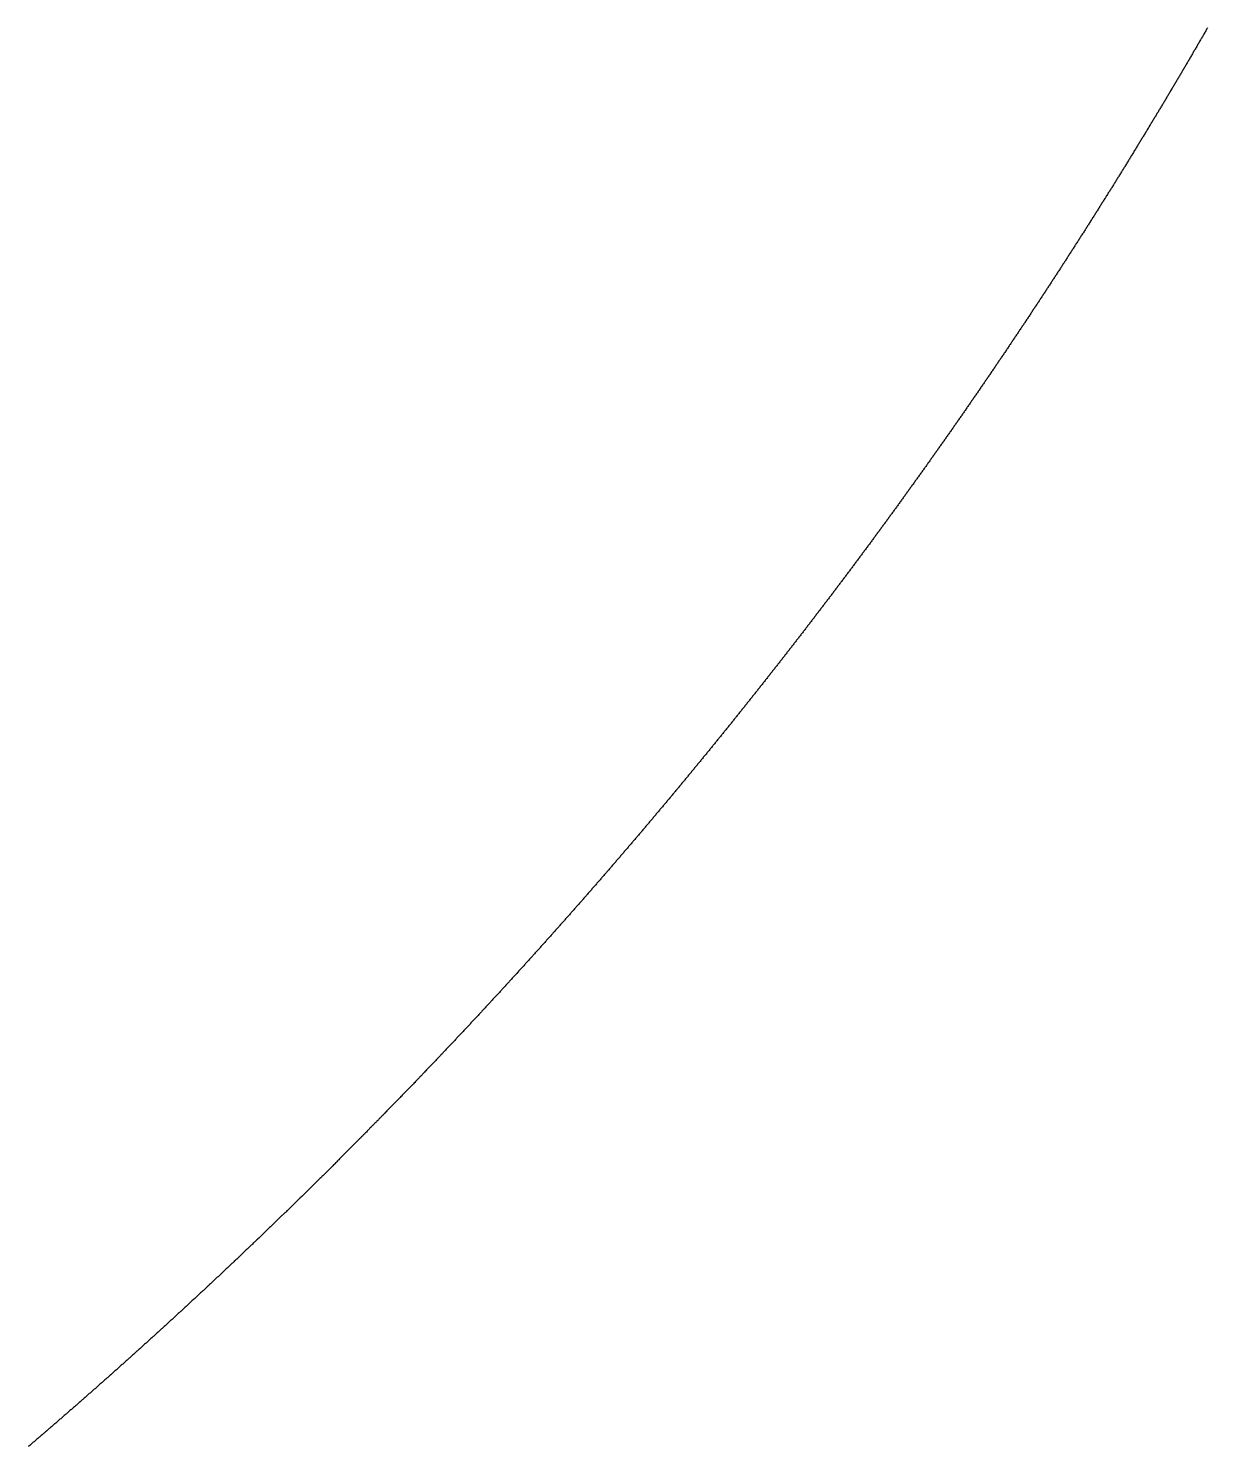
# Model space of a CAD drawing. Header units: metres. Extents: x -84 to 84, y -84 to 84.
# Drawn here: x 54.53 to 72.74, y -63.99 to -42.1 of the extents above; entities that cross this region are included whole.
import ezdxf

# ---------------------------------------------------------------- set-up
doc = ezdxf.new("R2010")
doc.units = ezdxf.units.M

msp = doc.modelspace()

# ---------------------------------------------------------------- linework, layer by layer
msp.add_lwpolyline([(72.737, -42.086), (72.73, -42.099), (72.722, -42.111), (72.715, -42.124), (72.708, -42.137), (72.7, -42.149), (72.693, -42.162), (72.686, -42.175), (72.678, -42.188), (72.671, -42.2), (72.664, -42.213), (72.656, -42.226), (72.649, -42.238), (72.642, -42.251), (72.634, -42.264), (72.627, -42.276), (72.619, -42.289), (72.612, -42.302), (72.605, -42.314), (72.597, -42.327), (72.59, -42.34), (72.583, -42.352), (72.575, -42.365), (72.568, -42.378), (72.561, -42.39), (72.553, -42.403), (72.546, -42.416), (72.538, -42.428), (72.531, -42.441), (72.524, -42.454), (72.516, -42.466), (72.509, -42.479), (72.501, -42.492), (72.494, -42.504), (72.487, -42.517), (72.479, -42.53), (72.472, -42.542), (72.464, -42.555), (72.457, -42.568), (72.45, -42.58), (72.442, -42.593), (72.435, -42.606), (72.427, -42.618), (72.42, -42.631), (72.412, -42.644), (72.405, -42.656), (72.398, -42.669), (72.39, -42.682), (72.383, -42.694), (72.375, -42.707), (72.368, -42.72), (72.36, -42.732), (72.353, -42.745), (72.346, -42.757), (72.338, -42.77), (72.331, -42.783), (72.323, -42.795), (72.316, -42.808), (72.308, -42.821), (72.301, -42.833), (72.293, -42.846), (72.286, -42.858), (72.278, -42.871), (72.271, -42.884), (72.264, -42.896), (72.256, -42.909), (72.249, -42.922), (72.241, -42.934), (72.234, -42.947), (72.226, -42.959), (72.219, -42.972), (72.211, -42.985), (72.204, -42.997), (72.196, -43.01), (72.189, -43.022), (72.181, -43.035), (72.174, -43.048), (72.166, -43.06), (72.159, -43.073), (72.151, -43.085), (72.144, -43.098), (72.136, -43.111), (72.129, -43.123), (72.121, -43.136), (72.114, -43.148), (72.106, -43.161), (72.099, -43.174), (72.091, -43.186), (72.084, -43.199), (72.076, -43.211), (72.069, -43.224), (72.061, -43.237), (72.054, -43.249), (72.046, -43.262), (72.039, -43.274), (72.031, -43.287), (72.023, -43.3), (72.016, -43.312), (72.008, -43.325), (72.001, -43.337), (71.993, -43.35), (71.986, -43.362), (71.978, -43.375), (71.971, -43.388), (71.963, -43.4), (71.955, -43.413), (71.948, -43.425), (71.94, -43.438), (71.933, -43.45), (71.925, -43.463), (71.918, -43.475), (71.91, -43.488), (71.903, -43.501), (71.895, -43.513), (71.887, -43.526), (71.88, -43.538), (71.872, -43.551), (71.865, -43.563), (71.857, -43.576), (71.849, -43.588), (71.842, -43.601), (71.834, -43.614), (71.827, -43.626), (71.819, -43.639), (71.811, -43.651), (71.804, -43.664), (71.796, -43.676), (71.789, -43.689), (71.781, -43.701), (71.773, -43.714), (71.766, -43.726), (71.758, -43.739), (71.751, -43.751), (71.743, -43.764), (71.735, -43.777), (71.728, -43.789), (71.72, -43.802), (71.712, -43.814), (71.705, -43.827), (71.697, -43.839), (71.69, -43.852), (71.682, -43.864), (71.674, -43.877), (71.667, -43.889), (71.659, -43.902), (71.651, -43.914), (71.644, -43.927), (71.636, -43.939), (71.628, -43.952), (71.621, -43.964), (71.613, -43.977), (71.605, -43.989), (71.598, -44.002), (71.59, -44.014), (71.582, -44.027), (71.575, -44.039), (71.567, -44.052), (71.559, -44.064), (71.552, -44.077), (71.544, -44.089), (71.536, -44.102), (71.529, -44.114), (71.521, -44.127), (71.513, -44.139), (71.506, -44.152), (71.498, -44.164), (71.49, -44.177), (71.483, -44.189), (71.475, -44.202), (71.467, -44.214), (71.46, -44.227), (71.452, -44.239), (71.444, -44.252), (71.436, -44.264), (71.429, -44.277), (71.421, -44.289), (71.413, -44.302), (71.406, -44.314), (71.398, -44.327), (71.39, -44.339), (71.382, -44.351), (71.375, -44.364), (71.367, -44.376), (71.359, -44.389), (71.352, -44.401), (71.344, -44.414), (71.336, -44.426), (71.328, -44.439), (71.321, -44.451), (71.313, -44.464), (71.305, -44.476), (71.297, -44.489), (71.29, -44.501), (71.282, -44.513), (71.274, -44.526), (71.266, -44.538), (71.259, -44.551), (71.251, -44.563), (71.243, -44.576), (71.235, -44.588), (71.228, -44.601), (71.22, -44.613), (71.212, -44.625), (71.204, -44.638), (71.196, -44.65), (71.189, -44.663), (71.181, -44.675), (71.173, -44.688), (71.165, -44.7), (71.158, -44.712), (71.15, -44.725), (71.142, -44.737), (71.134, -44.75), (71.126, -44.762), (71.119, -44.775), (71.111, -44.787), (71.103, -44.799), (71.095, -44.812), (71.087, -44.824), (71.08, -44.837), (71.072, -44.849), (71.064, -44.861), (71.056, -44.874), (71.048, -44.886), (71.041, -44.899), (71.033, -44.911), (71.025, -44.924), (71.017, -44.936), (71.009, -44.948), (71.001, -44.961), (70.994, -44.973), (70.986, -44.986), (70.978, -44.998), (70.97, -45.01), (70.962, -45.023), (70.954, -45.035), (70.947, -45.048), (70.939, -45.06), (70.931, -45.072), (70.923, -45.085), (70.915, -45.097), (70.907, -45.109), (70.899, -45.122), (70.892, -45.134), (70.884, -45.147), (70.876, -45.159), (70.868, -45.171), (70.86, -45.184), (70.852, -45.196), (70.844, -45.208), (70.837, -45.221), (70.829, -45.233), (70.821, -45.246), (70.813, -45.258), (70.805, -45.27), (70.797, -45.283), (70.789, -45.295), (70.781, -45.307), (70.773, -45.32), (70.766, -45.332), (70.758, -45.345), (70.75, -45.357), (70.742, -45.369), (70.734, -45.382), (70.726, -45.394), (70.718, -45.406), (70.71, -45.419), (70.702, -45.431), (70.694, -45.443), (70.687, -45.456), (70.679, -45.468), (70.671, -45.48), (70.663, -45.493), (70.655, -45.505), (70.647, -45.517), (70.639, -45.53), (70.631, -45.542), (70.623, -45.554), (70.615, -45.567), (70.607, -45.579), (70.599, -45.591), (70.591, -45.604), (70.583, -45.616), (70.575, -45.628), (70.568, -45.641), (70.56, -45.653), (70.552, -45.665), (70.544, -45.678), (70.536, -45.69), (70.528, -45.702), (70.52, -45.715), (70.512, -45.727), (70.504, -45.739), (70.496, -45.752), (70.488, -45.764), (70.48, -45.776), (70.472, -45.789), (70.464, -45.801), (70.456, -45.813), (70.448, -45.825), (70.44, -45.838), (70.432, -45.85), (70.424, -45.862), (70.416, -45.875), (70.408, -45.887), (70.4, -45.899), (70.392, -45.912), (70.384, -45.924), (70.376, -45.936), (70.368, -45.948), (70.36, -45.961), (70.352, -45.973), (70.344, -45.985), (70.336, -45.998), (70.328, -46.01), (70.32, -46.022), (70.312, -46.034), (70.304, -46.047), (70.296, -46.059), (70.288, -46.071), (70.28, -46.084), (70.272, -46.096), (70.264, -46.108), (70.256, -46.12), (70.248, -46.133), (70.24, -46.145), (70.232, -46.157), (70.224, -46.169), (70.216, -46.182), (70.208, -46.194), (70.2, -46.206), (70.192, -46.219), (70.184, -46.231), (70.175, -46.243), (70.167, -46.255), (70.159, -46.268), (70.151, -46.28), (70.143, -46.292), (70.135, -46.304), (70.127, -46.317), (70.119, -46.329), (70.111, -46.341), (70.103, -46.353), (70.095, -46.366), (70.087, -46.378), (70.079, -46.39), (70.071, -46.402), (70.063, -46.415), (70.054, -46.427), (70.046, -46.439), (70.038, -46.451), (70.03, -46.463), (70.022, -46.476), (70.014, -46.488), (70.006, -46.5), (69.998, -46.512), (69.99, -46.525), (69.982, -46.537), (69.973, -46.549), (69.965, -46.561), (69.957, -46.574), (69.949, -46.586), (69.941, -46.598), (69.933, -46.61), (69.925, -46.622), (69.917, -46.635), (69.909, -46.647), (69.9, -46.659), (69.892, -46.671), (69.884, -46.683), (69.876, -46.696), (69.868, -46.708), (69.86, -46.72), (69.852, -46.732), (69.843, -46.744), (69.835, -46.757), (69.827, -46.769), (69.819, -46.781), (69.811, -46.793), (69.803, -46.805), (69.795, -46.818), (69.786, -46.83), (69.778, -46.842), (69.77, -46.854), (69.762, -46.866), (69.754, -46.879), (69.746, -46.891), (69.737, -46.903), (69.729, -46.915), (69.721, -46.927), (69.713, -46.94), (69.705, -46.952), (69.697, -46.964), (69.688, -46.976), (69.68, -46.988), (69.672, -47), (69.664, -47.013), (69.656, -47.025), (69.647, -47.037), (69.639, -47.049), (69.631, -47.061), (69.623, -47.073), (69.615, -47.086), (69.606, -47.098), (69.598, -47.11), (69.59, -47.122), (69.582, -47.134), (69.574, -47.146), (69.565, -47.158), (69.557, -47.171), (69.549, -47.183), (69.541, -47.195), (69.533, -47.207), (69.524, -47.219), (69.516, -47.231), (69.508, -47.244), (69.5, -47.256), (69.491, -47.268), (69.483, -47.28), (69.475, -47.292), (69.467, -47.304), (69.458, -47.316), (69.45, -47.328), (69.442, -47.341), (69.434, -47.353), (69.425, -47.365), (69.417, -47.377), (69.409, -47.389), (69.401, -47.401), (69.392, -47.413), (69.384, -47.426), (69.376, -47.438), (69.368, -47.45), (69.359, -47.462), (69.351, -47.474), (69.343, -47.486), (69.335, -47.498), (69.326, -47.51), (69.318, -47.522), (69.31, -47.535), (69.301, -47.547), (69.293, -47.559), (69.285, -47.571), (69.277, -47.583), (69.268, -47.595), (69.26, -47.607), (69.252, -47.619), (69.243, -47.631), (69.235, -47.643), (69.227, -47.656), (69.219, -47.668), (69.21, -47.68), (69.202, -47.692), (69.194, -47.704), (69.185, -47.716), (69.177, -47.728), (69.169, -47.74), (69.16, -47.752), (69.152, -47.764), (69.144, -47.776), (69.135, -47.788), (69.127, -47.801), (69.119, -47.813), (69.11, -47.825), (69.102, -47.837), (69.094, -47.849), (69.085, -47.861), (69.077, -47.873), (69.069, -47.885), (69.06, -47.897), (69.052, -47.909), (69.044, -47.921), (69.035, -47.933), (69.027, -47.945), (69.019, -47.957), (69.01, -47.969), (69.002, -47.982), (68.994, -47.994), (68.985, -48.006), (68.977, -48.018), (68.969, -48.03), (68.96, -48.042), (68.952, -48.054), (68.943, -48.066), (68.935, -48.078), (68.927, -48.09), (68.918, -48.102), (68.91, -48.114), (68.902, -48.126), (68.893, -48.138), (68.885, -48.15), (68.876, -48.162), (68.868, -48.174), (68.86, -48.186), (68.851, -48.198), (68.843, -48.21), (68.834, -48.222), (68.826, -48.234), (68.818, -48.246), (68.809, -48.258), (68.801, -48.27), (68.792, -48.282), (68.784, -48.294), (68.776, -48.306), (68.767, -48.318), (68.759, -48.331), (68.75, -48.343), (68.742, -48.355), (68.733, -48.367), (68.725, -48.379), (68.717, -48.391), (68.708, -48.403), (68.7, -48.415), (68.691, -48.427), (68.683, -48.439), (68.674, -48.451), (68.666, -48.463), (68.658, -48.475), (68.649, -48.487), (68.641, -48.499), (68.632, -48.511), (68.624, -48.523), (68.615, -48.534), (68.607, -48.546), (68.598, -48.558), (68.59, -48.57), (68.581, -48.582), (68.573, -48.594), (68.565, -48.606), (68.556, -48.618), (68.548, -48.63), (68.539, -48.642), (68.531, -48.654), (68.522, -48.666), (68.514, -48.678), (68.505, -48.69), (68.497, -48.702), (68.488, -48.714), (68.48, -48.726), (68.471, -48.738), (68.463, -48.75), (68.454, -48.762), (68.446, -48.774), (68.437, -48.786), (68.429, -48.798), (68.42, -48.81), (68.412, -48.822), (68.403, -48.834), (68.395, -48.846), (68.386, -48.858), (68.378, -48.87), (68.369, -48.882), (68.361, -48.893), (68.352, -48.905), (68.344, -48.917), (68.335, -48.929), (68.327, -48.941), (68.318, -48.953), (68.31, -48.965), (68.301, -48.977), (68.292, -48.989), (68.284, -49.001), (68.275, -49.013), (68.267, -49.025), (68.258, -49.037), (68.25, -49.049), (68.241, -49.06), (68.233, -49.072), (68.224, -49.084), (68.216, -49.096), (68.207, -49.108), (68.199, -49.12), (68.19, -49.132), (68.181, -49.144), (68.173, -49.156), (68.164, -49.168), (68.156, -49.18), (68.147, -49.192), (68.139, -49.203), (68.13, -49.215), (68.121, -49.227), (68.113, -49.239), (68.104, -49.251), (68.096, -49.263), (68.087, -49.275), (68.079, -49.287), (68.07, -49.299), (68.061, -49.311), (68.053, -49.322), (68.044, -49.334), (68.036, -49.346), (68.027, -49.358), (68.018, -49.37), (68.01, -49.382), (68.001, -49.394), (67.993, -49.406), (67.984, -49.417), (67.975, -49.429), (67.967, -49.441), (67.958, -49.453), (67.949, -49.465), (67.941, -49.477), (67.932, -49.489), (67.924, -49.501), (67.915, -49.512), (67.906, -49.524), (67.898, -49.536), (67.889, -49.548), (67.88, -49.56), (67.872, -49.572), (67.863, -49.584), (67.855, -49.595), (67.846, -49.607), (67.837, -49.619), (67.829, -49.631), (67.82, -49.643), (67.811, -49.655), (67.803, -49.667), (67.794, -49.678), (67.785, -49.69), (67.777, -49.702), (67.768, -49.714), (67.759, -49.726), (67.751, -49.738), (67.742, -49.749), (67.733, -49.761), (67.725, -49.773), (67.716, -49.785), (67.707, -49.797), (67.699, -49.809), (67.69, -49.82), (67.681, -49.832), (67.673, -49.844), (67.664, -49.856), (67.655, -49.868), (67.647, -49.88), (67.638, -49.891), (67.629, -49.903), (67.621, -49.915), (67.612, -49.927), (67.603, -49.939), (67.594, -49.95), (67.586, -49.962), (67.577, -49.974), (67.568, -49.986), (67.56, -49.998), (67.551, -50.009), (67.542, -50.021), (67.533, -50.033), (67.525, -50.045), (67.516, -50.057), (67.507, -50.068), (67.499, -50.08), (67.49, -50.092), (67.481, -50.104), (67.472, -50.116), (67.464, -50.127), (67.455, -50.139), (67.446, -50.151), (67.437, -50.163), (67.429, -50.175), (67.42, -50.186), (67.411, -50.198), (67.403, -50.21), (67.394, -50.222), (67.385, -50.233), (67.376, -50.245), (67.368, -50.257), (67.359, -50.269), (67.35, -50.28), (67.341, -50.292), (67.332, -50.304), (67.324, -50.316), (67.315, -50.328), (67.306, -50.339), (67.297, -50.351), (67.289, -50.363), (67.28, -50.375), (67.271, -50.386), (67.262, -50.398), (67.254, -50.41), (67.245, -50.422), (67.236, -50.433), (67.227, -50.445), (67.218, -50.457), (67.21, -50.469), (67.201, -50.48), (67.192, -50.492), (67.183, -50.504), (67.174, -50.516), (67.166, -50.527), (67.157, -50.539), (67.148, -50.551), (67.139, -50.562), (67.13, -50.574), (67.122, -50.586), (67.113, -50.598), (67.104, -50.609), (67.095, -50.621), (67.086, -50.633), (67.077, -50.645), (67.069, -50.656), (67.06, -50.668), (67.051, -50.68), (67.042, -50.691), (67.033, -50.703), (67.024, -50.715), (67.016, -50.727), (67.007, -50.738), (66.998, -50.75), (66.989, -50.762), (66.98, -50.773), (66.971, -50.785), (66.963, -50.797), (66.954, -50.808), (66.945, -50.82), (66.936, -50.832), (66.927, -50.844), (66.918, -50.855), (66.909, -50.867), (66.901, -50.879), (66.892, -50.89), (66.883, -50.902), (66.874, -50.914), (66.865, -50.925), (66.856, -50.937), (66.847, -50.949), (66.838, -50.96), (66.83, -50.972), (66.821, -50.984), (66.812, -50.995), (66.803, -51.007), (66.794, -51.019), (66.785, -51.03), (66.776, -51.042), (66.767, -51.054), (66.759, -51.065), (66.75, -51.077), (66.741, -51.089), (66.732, -51.1), (66.723, -51.112), (66.714, -51.124), (66.705, -51.135), (66.696, -51.147), (66.687, -51.159), (66.678, -51.17), (66.669, -51.182), (66.661, -51.194), (66.652, -51.205), (66.643, -51.217), (66.634, -51.229), (66.625, -51.24), (66.616, -51.252), (66.607, -51.263), (66.598, -51.275), (66.589, -51.287), (66.58, -51.298), (66.571, -51.31), (66.562, -51.322), (66.553, -51.333), (66.544, -51.345), (66.535, -51.357), (66.527, -51.368), (66.518, -51.38), (66.509, -51.391), (66.5, -51.403), (66.491, -51.415), (66.482, -51.426), (66.473, -51.438), (66.464, -51.449), (66.455, -51.461), (66.446, -51.473), (66.437, -51.484), (66.428, -51.496), (66.419, -51.508), (66.41, -51.519), (66.401, -51.531), (66.392, -51.542), (66.383, -51.554), (66.374, -51.566), (66.365, -51.577), (66.356, -51.589), (66.347, -51.6), (66.338, -51.612), (66.329, -51.623), (66.32, -51.635), (66.311, -51.647), (66.302, -51.658), (66.293, -51.67), (66.284, -51.681), (66.275, -51.693), (66.266, -51.705), (66.257, -51.716), (66.248, -51.728), (66.239, -51.739), (66.23, -51.751), (66.221, -51.762), (66.212, -51.774), (66.203, -51.786), (66.194, -51.797), (66.185, -51.809), (66.176, -51.82), (66.167, -51.832), (66.158, -51.843), (66.149, -51.855), (66.14, -51.866), (66.131, -51.878), (66.122, -51.89), (66.113, -51.901), (66.104, -51.913), (66.095, -51.924), (66.086, -51.936), (66.076, -51.947), (66.067, -51.959), (66.058, -51.97), (66.049, -51.982), (66.04, -51.994), (66.031, -52.005), (66.022, -52.017), (66.013, -52.028), (66.004, -52.04), (65.995, -52.051), (65.986, -52.063), (65.977, -52.074), (65.968, -52.086), (65.959, -52.097), (65.95, -52.109), (65.941, -52.12), (65.931, -52.132), (65.922, -52.143), (65.913, -52.155), (65.904, -52.166), (65.895, -52.178), (65.886, -52.189), (65.877, -52.201), (65.868, -52.212), (65.859, -52.224), (65.85, -52.235), (65.841, -52.247), (65.831, -52.258), (65.822, -52.27), (65.813, -52.281), (65.804, -52.293), (65.795, -52.304), (65.786, -52.316), (65.777, -52.327), (65.768, -52.339), (65.758, -52.35), (65.749, -52.362), (65.74, -52.373), (65.731, -52.385), (65.722, -52.396), (65.713, -52.408), (65.704, -52.419), (65.695, -52.431), (65.685, -52.442), (65.676, -52.454), (65.667, -52.465), (65.658, -52.477), (65.649, -52.488), (65.64, -52.5), (65.631, -52.511), (65.621, -52.523), (65.612, -52.534), (65.603, -52.546), (65.594, -52.557), (65.585, -52.568), (65.576, -52.58), (65.567, -52.591), (65.557, -52.603), (65.548, -52.614), (65.539, -52.626), (65.53, -52.637), (65.521, -52.649), (65.511, -52.66), (65.502, -52.672), (65.493, -52.683), (65.484, -52.694), (65.475, -52.706), (65.466, -52.717), (65.456, -52.729), (65.447, -52.74), (65.438, -52.752), (65.429, -52.763), (65.42, -52.774), (65.41, -52.786), (65.401, -52.797), (65.392, -52.809), (65.383, -52.82), (65.374, -52.832), (65.364, -52.843), (65.355, -52.854), (65.346, -52.866), (65.337, -52.877), (65.328, -52.889), (65.318, -52.9), (65.309, -52.911), (65.3, -52.923), (65.291, -52.934), (65.281, -52.946), (65.272, -52.957), (65.263, -52.969), (65.254, -52.98), (65.245, -52.991), (65.235, -53.003), (65.226, -53.014), (65.217, -53.026), (65.208, -53.037), (65.198, -53.048), (65.189, -53.06), (65.18, -53.071), (65.171, -53.082), (65.161, -53.094), (65.152, -53.105), (65.143, -53.117), (65.134, -53.128), (65.124, -53.139), (65.115, -53.151), (65.106, -53.162), (65.097, -53.174), (65.087, -53.185), (65.078, -53.196), (65.069, -53.208), (65.06, -53.219), (65.05, -53.23), (65.041, -53.242), (65.032, -53.253), (65.022, -53.264), (65.013, -53.276), (65.004, -53.287), (64.995, -53.299), (64.985, -53.31), (64.976, -53.321), (64.967, -53.333), (64.957, -53.344), (64.948, -53.355), (64.939, -53.367), (64.929, -53.378), (64.92, -53.389), (64.911, -53.401), (64.902, -53.412), (64.892, -53.423), (64.883, -53.435), (64.874, -53.446), (64.864, -53.457), (64.855, -53.469), (64.846, -53.48), (64.836, -53.491), (64.827, -53.503), (64.818, -53.514), (64.808, -53.525), (64.799, -53.537), (64.79, -53.548), (64.78, -53.559), (64.771, -53.571), (64.762, -53.582), (64.752, -53.593), (64.743, -53.605), (64.734, -53.616), (64.724, -53.627), (64.715, -53.639), (64.706, -53.65), (64.696, -53.661), (64.687, -53.672), (64.678, -53.684), (64.668, -53.695), (64.659, -53.706), (64.65, -53.718), (64.64, -53.729), (64.631, -53.74), (64.621, -53.751), (64.612, -53.763), (64.603, -53.774), (64.593, -53.785), (64.584, -53.797), (64.575, -53.808), (64.565, -53.819), (64.556, -53.83), (64.547, -53.842), (64.537, -53.853), (64.528, -53.864), (64.518, -53.876), (64.509, -53.887), (64.5, -53.898), (64.49, -53.909), (64.481, -53.921), (64.471, -53.932), (64.462, -53.943), (64.453, -53.954), (64.443, -53.966), (64.434, -53.977), (64.424, -53.988), (64.415, -54), (64.406, -54.011), (64.396, -54.022), (64.387, -54.033), (64.377, -54.045), (64.368, -54.056), (64.358, -54.067), (64.349, -54.078), (64.34, -54.089), (64.33, -54.101), (64.321, -54.112), (64.311, -54.123), (64.302, -54.134), (64.292, -54.146), (64.283, -54.157), (64.274, -54.168), (64.264, -54.179), (64.255, -54.191), (64.245, -54.202), (64.236, -54.213), (64.226, -54.224), (64.217, -54.236), (64.207, -54.247), (64.198, -54.258), (64.189, -54.269), (64.179, -54.28), (64.17, -54.292), (64.16, -54.303), (64.151, -54.314), (64.141, -54.325), (64.132, -54.336), (64.122, -54.348), (64.113, -54.359), (64.103, -54.37), (64.094, -54.381), (64.084, -54.392), (64.075, -54.404), (64.065, -54.415), (64.056, -54.426), (64.047, -54.437), (64.037, -54.448), (64.028, -54.46), (64.018, -54.471), (64.009, -54.482), (63.999, -54.493), (63.99, -54.504), (63.98, -54.516), (63.971, -54.527), (63.961, -54.538), (63.952, -54.549), (63.942, -54.56), (63.933, -54.571), (63.923, -54.583), (63.914, -54.594), (63.904, -54.605), (63.894, -54.616), (63.885, -54.627), (63.875, -54.638), (63.866, -54.65), (63.856, -54.661), (63.847, -54.672), (63.837, -54.683), (63.828, -54.694), (63.818, -54.705), (63.809, -54.716), (63.799, -54.728), (63.79, -54.739), (63.78, -54.75), (63.771, -54.761), (63.761, -54.772), (63.752, -54.783), (63.742, -54.794), (63.732, -54.806), (63.723, -54.817), (63.713, -54.828), (63.704, -54.839), (63.694, -54.85), (63.685, -54.861), (63.675, -54.872), (63.666, -54.884), (63.656, -54.895), (63.646, -54.906), (63.637, -54.917), (63.627, -54.928), (63.618, -54.939), (63.608, -54.95), (63.599, -54.961), (63.589, -54.972), (63.579, -54.984), (63.57, -54.995), (63.56, -55.006), (63.551, -55.017), (63.541, -55.028), (63.531, -55.039), (63.522, -55.05), (63.512, -55.061), (63.503, -55.072), (63.493, -55.084), (63.483, -55.095), (63.474, -55.106), (63.464, -55.117), (63.455, -55.128), (63.445, -55.139), (63.435, -55.15), (63.426, -55.161), (63.416, -55.172), (63.407, -55.183), (63.397, -55.194), (63.387, -55.205), (63.378, -55.217), (63.368, -55.228), (63.358, -55.239), (63.349, -55.25), (63.339, -55.261), (63.33, -55.272), (63.32, -55.283), (63.31, -55.294), (63.301, -55.305), (63.291, -55.316), (63.281, -55.327), (63.272, -55.338), (63.262, -55.349), (63.252, -55.36), (63.243, -55.371), (63.233, -55.382), (63.224, -55.393), (63.214, -55.405), (63.204, -55.416), (63.195, -55.427), (63.185, -55.438), (63.175, -55.449), (63.166, -55.46), (63.156, -55.471), (63.146, -55.482), (63.137, -55.493), (63.127, -55.504), (63.117, -55.515), (63.108, -55.526), (63.098, -55.537), (63.088, -55.548), (63.079, -55.559), (63.069, -55.57), (63.059, -55.581), (63.049, -55.592), (63.04, -55.603), (63.03, -55.614), (63.02, -55.625), (63.011, -55.636), (63.001, -55.647), (62.991, -55.658), (62.982, -55.669), (62.972, -55.68), (62.962, -55.691), (62.953, -55.702), (62.943, -55.713), (62.933, -55.724), (62.923, -55.735), (62.914, -55.746), (62.904, -55.757), (62.894, -55.768), (62.885, -55.779), (62.875, -55.79), (62.865, -55.801), (62.855, -55.812), (62.846, -55.823), (62.836, -55.834), (62.826, -55.845), (62.816, -55.856), (62.807, -55.867), (62.797, -55.878), (62.787, -55.889), (62.777, -55.9), (62.768, -55.911), (62.758, -55.922), (62.748, -55.933), (62.738, -55.944), (62.729, -55.955), (62.719, -55.966), (62.709, -55.977), (62.699, -55.988), (62.69, -55.999), (62.68, -56.01), (62.67, -56.02), (62.66, -56.031), (62.651, -56.042), (62.641, -56.053), (62.631, -56.064), (62.621, -56.075), (62.612, -56.086), (62.602, -56.097), (62.592, -56.108), (62.582, -56.119), (62.572, -56.13), (62.563, -56.141), (62.553, -56.152), (62.543, -56.163), (62.533, -56.174), (62.524, -56.185), (62.514, -56.195), (62.504, -56.206), (62.494, -56.217), (62.484, -56.228), (62.475, -56.239), (62.465, -56.25), (62.455, -56.261), (62.445, -56.272), (62.435, -56.283), (62.426, -56.294), (62.416, -56.305), (62.406, -56.316), (62.396, -56.326), (62.386, -56.337), (62.376, -56.348), (62.367, -56.359), (62.357, -56.37), (62.347, -56.381), (62.337, -56.392), (62.327, -56.403), (62.318, -56.414), (62.308, -56.424), (62.298, -56.435), (62.288, -56.446), (62.278, -56.457), (62.268, -56.468), (62.259, -56.479), (62.249, -56.49), (62.239, -56.501), (62.229, -56.512), (62.219, -56.522), (62.209, -56.533), (62.199, -56.544), (62.19, -56.555), (62.18, -56.566), (62.17, -56.577), (62.16, -56.588), (62.15, -56.598), (62.14, -56.609), (62.13, -56.62), (62.121, -56.631), (62.111, -56.642), (62.101, -56.653), (62.091, -56.664), (62.081, -56.674), (62.071, -56.685), (62.061, -56.696), (62.051, -56.707), (62.042, -56.718), (62.032, -56.729), (62.022, -56.74), (62.012, -56.75), (62.002, -56.761), (61.992, -56.772), (61.982, -56.783), (61.972, -56.794), (61.962, -56.805), (61.952, -56.815), (61.943, -56.826), (61.933, -56.837), (61.923, -56.848), (61.913, -56.859), (61.903, -56.869), (61.893, -56.88), (61.883, -56.891), (61.873, -56.902), (61.863, -56.913), (61.853, -56.924), (61.843, -56.934), (61.834, -56.945), (61.824, -56.956), (61.814, -56.967), (61.804, -56.978), (61.794, -56.988), (61.784, -56.999), (61.774, -57.01), (61.764, -57.021), (61.754, -57.032), (61.744, -57.042), (61.734, -57.053), (61.724, -57.064), (61.714, -57.075), (61.704, -57.085), (61.694, -57.096), (61.684, -57.107), (61.674, -57.118), (61.665, -57.129), (61.655, -57.139), (61.645, -57.15), (61.635, -57.161), (61.625, -57.172), (61.615, -57.182), (61.605, -57.193), (61.595, -57.204), (61.585, -57.215), (61.575, -57.225), (61.565, -57.236), (61.555, -57.247), (61.545, -57.258), (61.535, -57.269), (61.525, -57.279), (61.515, -57.29), (61.505, -57.301), (61.495, -57.312), (61.485, -57.322), (61.475, -57.333), (61.465, -57.344), (61.455, -57.354), (61.445, -57.365), (61.435, -57.376), (61.425, -57.387), (61.415, -57.397), (61.405, -57.408), (61.395, -57.419), (61.385, -57.43), (61.375, -57.44), (61.365, -57.451), (61.355, -57.462), (61.345, -57.473), (61.335, -57.483), (61.325, -57.494), (61.315, -57.505), (61.305, -57.515), (61.295, -57.526), (61.285, -57.537), (61.275, -57.548), (61.265, -57.558), (61.255, -57.569), (61.245, -57.58), (61.235, -57.59), (61.225, -57.601), (61.215, -57.612), (61.205, -57.622), (61.195, -57.633), (61.184, -57.644), (61.174, -57.655), (61.164, -57.665), (61.154, -57.676), (61.144, -57.687), (61.134, -57.697), (61.124, -57.708), (61.114, -57.719), (61.104, -57.729), (61.094, -57.74), (61.084, -57.751), (61.074, -57.761), (61.064, -57.772), (61.054, -57.783), (61.044, -57.793), (61.034, -57.804), (61.024, -57.815), (61.013, -57.825), (61.003, -57.836), (60.993, -57.847), (60.983, -57.857), (60.973, -57.868), (60.963, -57.879), (60.953, -57.889), (60.943, -57.9), (60.933, -57.911), (60.923, -57.921), (60.913, -57.932), (60.902, -57.943), (60.892, -57.953), (60.882, -57.964), (60.872, -57.974), (60.862, -57.985), (60.852, -57.996), (60.842, -58.006), (60.832, -58.017), (60.822, -58.028), (60.812, -58.038), (60.801, -58.049), (60.791, -58.059), (60.781, -58.07), (60.771, -58.081), (60.761, -58.091), (60.751, -58.102), (60.741, -58.113), (60.731, -58.123), (60.72, -58.134), (60.71, -58.144), (60.7, -58.155), (60.69, -58.166), (60.68, -58.176), (60.67, -58.187), (60.66, -58.197), (60.649, -58.208), (60.639, -58.219), (60.629, -58.229), (60.619, -58.24), (60.609, -58.25), (60.599, -58.261), (60.589, -58.272), (60.578, -58.282), (60.568, -58.293), (60.558, -58.303), (60.548, -58.314), (60.538, -58.325), (60.528, -58.335), (60.517, -58.346), (60.507, -58.356), (60.497, -58.367), (60.487, -58.377), (60.477, -58.388), (60.467, -58.399), (60.456, -58.409), (60.446, -58.42), (60.436, -58.43), (60.426, -58.441), (60.416, -58.451), (60.405, -58.462), (60.395, -58.472), (60.385, -58.483), (60.375, -58.494), (60.365, -58.504), (60.354, -58.515), (60.344, -58.525), (60.334, -58.536), (60.324, -58.546), (60.314, -58.557), (60.303, -58.567), (60.293, -58.578), (60.283, -58.588), (60.273, -58.599), (60.263, -58.61), (60.252, -58.62), (60.242, -58.631), (60.232, -58.641), (60.222, -58.652), (60.212, -58.662), (60.201, -58.673), (60.191, -58.683), (60.181, -58.694), (60.171, -58.704), (60.16, -58.715), (60.15, -58.725), (60.14, -58.736), (60.13, -58.746), (60.119, -58.757), (60.109, -58.767), (60.099, -58.778), (60.089, -58.788), (60.078, -58.799), (60.068, -58.809), (60.058, -58.82), (60.048, -58.83), (60.037, -58.841), (60.027, -58.851), (60.017, -58.862), (60.007, -58.872), (59.996, -58.883), (59.986, -58.893), (59.976, -58.904), (59.966, -58.914), (59.955, -58.925), (59.945, -58.935), (59.935, -58.946), (59.925, -58.956), (59.914, -58.967), (59.904, -58.977), (59.894, -58.988), (59.883, -58.998), (59.873, -59.008), (59.863, -59.019), (59.853, -59.029), (59.842, -59.04), (59.832, -59.05), (59.822, -59.061), (59.811, -59.071), (59.801, -59.082), (59.791, -59.092), (59.78, -59.103), (59.77, -59.113), (59.76, -59.123), (59.75, -59.134), (59.739, -59.144), (59.729, -59.155), (59.719, -59.165), (59.708, -59.176), (59.698, -59.186), (59.688, -59.197), (59.677, -59.207), (59.667, -59.217), (59.657, -59.228), (59.646, -59.238), (59.636, -59.249), (59.626, -59.259), (59.615, -59.269), (59.605, -59.28), (59.595, -59.29), (59.584, -59.301), (59.574, -59.311), (59.564, -59.322), (59.553, -59.332), (59.543, -59.342), (59.533, -59.353), (59.522, -59.363), (59.512, -59.374), (59.502, -59.384), (59.491, -59.394), (59.481, -59.405), (59.471, -59.415), (59.46, -59.426), (59.45, -59.436), (59.44, -59.446), (59.429, -59.457), (59.419, -59.467), (59.408, -59.477), (59.398, -59.488), (59.388, -59.498), (59.377, -59.509), (59.367, -59.519), (59.357, -59.529), (59.346, -59.54), (59.336, -59.55), (59.325, -59.561), (59.315, -59.571), (59.305, -59.581), (59.294, -59.592), (59.284, -59.602), (59.274, -59.612), (59.263, -59.623), (59.253, -59.633), (59.242, -59.643), (59.232, -59.654), (59.222, -59.664), (59.211, -59.674), (59.201, -59.685), (59.19, -59.695), (59.18, -59.705), (59.17, -59.716), (59.159, -59.726), (59.149, -59.737), (59.138, -59.747), (59.128, -59.757), (59.117, -59.768), (59.107, -59.778), (59.097, -59.788), (59.086, -59.798), (59.076, -59.809), (59.065, -59.819), (59.055, -59.829), (59.045, -59.84), (59.034, -59.85), (59.024, -59.86), (59.013, -59.871), (59.003, -59.881), (58.992, -59.891), (58.982, -59.902), (58.971, -59.912), (58.961, -59.922), (58.951, -59.933), (58.94, -59.943), (58.93, -59.953), (58.919, -59.963), (58.909, -59.974), (58.898, -59.984), (58.888, -59.994), (58.877, -60.005), (58.867, -60.015), (58.856, -60.025), (58.846, -60.036), (58.836, -60.046), (58.825, -60.056), (58.815, -60.066), (58.804, -60.077), (58.794, -60.087), (58.783, -60.097), (58.773, -60.107), (58.762, -60.118), (58.752, -60.128), (58.741, -60.138), (58.731, -60.149), (58.72, -60.159), (58.71, -60.169), (58.699, -60.179), (58.689, -60.19), (58.678, -60.2), (58.668, -60.21), (58.657, -60.22), (58.647, -60.231), (58.636, -60.241), (58.626, -60.251), (58.615, -60.261), (58.605, -60.272), (58.594, -60.282), (58.584, -60.292), (58.573, -60.302), (58.563, -60.313), (58.552, -60.323), (58.542, -60.333), (58.531, -60.343), (58.521, -60.353), (58.51, -60.364), (58.5, -60.374), (58.489, -60.384), (58.479, -60.394), (58.468, -60.405), (58.458, -60.415), (58.447, -60.425), (58.437, -60.435), (58.426, -60.445), (58.416, -60.456), (58.405, -60.466), (58.394, -60.476), (58.384, -60.486), (58.373, -60.496), (58.363, -60.507), (58.352, -60.517), (58.342, -60.527), (58.331, -60.537), (58.321, -60.547), (58.31, -60.558), (58.299, -60.568), (58.289, -60.578), (58.278, -60.588), (58.268, -60.598), (58.257, -60.609), (58.247, -60.619), (58.236, -60.629), (58.226, -60.639), (58.215, -60.649), (58.204, -60.659), (58.194, -60.67), (58.183, -60.68), (58.173, -60.69), (58.162, -60.7), (58.152, -60.71), (58.141, -60.72), (58.13, -60.731), (58.12, -60.741), (58.109, -60.751), (58.099, -60.761), (58.088, -60.771), (58.077, -60.781), (58.067, -60.792), (58.056, -60.802), (58.046, -60.812), (58.035, -60.822), (58.024, -60.832), (58.014, -60.842), (58.003, -60.852), (57.993, -60.863), (57.982, -60.873), (57.971, -60.883), (57.961, -60.893), (57.95, -60.903), (57.94, -60.913), (57.929, -60.923), (57.918, -60.933), (57.908, -60.944), (57.897, -60.954), (57.886, -60.964), (57.876, -60.974), (57.865, -60.984), (57.855, -60.994), (57.844, -61.004), (57.833, -61.014), (57.823, -61.025), (57.812, -61.035), (57.801, -61.045), (57.791, -61.055), (57.78, -61.065), (57.769, -61.075), (57.759, -61.085), (57.748, -61.095), (57.737, -61.105), (57.727, -61.115), (57.716, -61.125), (57.706, -61.136), (57.695, -61.146), (57.684, -61.156), (57.674, -61.166), (57.663, -61.176), (57.652, -61.186), (57.642, -61.196), (57.631, -61.206), (57.62, -61.216), (57.61, -61.226), (57.599, -61.236), (57.588, -61.246), (57.578, -61.256), (57.567, -61.267), (57.556, -61.277), (57.545, -61.287), (57.535, -61.297), (57.524, -61.307), (57.513, -61.317), (57.503, -61.327), (57.492, -61.337), (57.481, -61.347), (57.471, -61.357), (57.46, -61.367), (57.449, -61.377), (57.439, -61.387), (57.428, -61.397), (57.417, -61.407), (57.406, -61.417), (57.396, -61.427), (57.385, -61.437), (57.374, -61.447), (57.364, -61.457), (57.353, -61.467), (57.342, -61.477), (57.331, -61.487), (57.321, -61.497), (57.31, -61.507), (57.299, -61.517), (57.289, -61.528), (57.278, -61.538), (57.267, -61.548), (57.256, -61.558), (57.246, -61.568), (57.235, -61.578), (57.224, -61.588), (57.213, -61.598), (57.203, -61.608), (57.192, -61.618), (57.181, -61.628), (57.17, -61.638), (57.16, -61.648), (57.149, -61.658), (57.138, -61.668), (57.128, -61.677), (57.117, -61.687), (57.106, -61.697), (57.095, -61.707), (57.084, -61.717), (57.074, -61.727), (57.063, -61.737), (57.052, -61.747), (57.041, -61.757), (57.031, -61.767), (57.02, -61.777), (57.009, -61.787), (56.998, -61.797), (56.988, -61.807), (56.977, -61.817), (56.966, -61.827), (56.955, -61.837), (56.944, -61.847), (56.934, -61.857), (56.923, -61.867), (56.912, -61.877), (56.901, -61.887), (56.891, -61.897), (56.88, -61.907), (56.869, -61.917), (56.858, -61.927), (56.847, -61.936), (56.837, -61.946), (56.826, -61.956), (56.815, -61.966), (56.804, -61.976), (56.793, -61.986), (56.783, -61.996), (56.772, -62.006), (56.761, -62.016), (56.75, -62.026), (56.739, -62.036), (56.729, -62.046), (56.718, -62.056), (56.707, -62.065), (56.696, -62.075), (56.685, -62.085), (56.674, -62.095), (56.664, -62.105), (56.653, -62.115), (56.642, -62.125), (56.631, -62.135), (56.62, -62.145), (56.609, -62.155), (56.599, -62.165), (56.588, -62.174), (56.577, -62.184), (56.566, -62.194), (56.555, -62.204), (56.544, -62.214), (56.534, -62.224), (56.523, -62.234), (56.512, -62.244), (56.501, -62.253), (56.49, -62.263), (56.479, -62.273), (56.468, -62.283), (56.458, -62.293), (56.447, -62.303), (56.436, -62.313), (56.425, -62.323), (56.414, -62.332), (56.403, -62.342), (56.392, -62.352), (56.382, -62.362), (56.371, -62.372), (56.36, -62.382), (56.349, -62.392), (56.338, -62.401), (56.327, -62.411), (56.316, -62.421), (56.305, -62.431), (56.295, -62.441), (56.284, -62.451), (56.273, -62.46), (56.262, -62.47), (56.251, -62.48), (56.24, -62.49), (56.229, -62.5), (56.218, -62.51), (56.207, -62.519), (56.196, -62.529), (56.186, -62.539), (56.175, -62.549), (56.164, -62.559), (56.153, -62.569), (56.142, -62.578), (56.131, -62.588), (56.12, -62.598), (56.109, -62.608), (56.098, -62.618), (56.087, -62.627), (56.076, -62.637), (56.066, -62.647), (56.055, -62.657), (56.044, -62.667), (56.033, -62.676), (56.022, -62.686), (56.011, -62.696), (56, -62.706), (55.989, -62.716), (55.978, -62.725), (55.967, -62.735), (55.956, -62.745), (55.945, -62.755), (55.934, -62.764), (55.923, -62.774), (55.913, -62.784), (55.902, -62.794), (55.891, -62.804), (55.88, -62.813), (55.869, -62.823), (55.858, -62.833), (55.847, -62.843), (55.836, -62.852), (55.825, -62.862), (55.814, -62.872), (55.803, -62.882), (55.792, -62.891), (55.781, -62.901), (55.77, -62.911), (55.759, -62.921), (55.748, -62.93), (55.737, -62.94), (55.726, -62.95), (55.715, -62.96), (55.704, -62.969), (55.693, -62.979), (55.682, -62.989), (55.671, -62.999), (55.66, -63.008), (55.649, -63.018), (55.638, -63.028), (55.627, -63.037), (55.616, -63.047), (55.605, -63.057), (55.594, -63.067), (55.583, -63.076), (55.572, -63.086), (55.561, -63.096), (55.55, -63.105), (55.539, -63.115), (55.528, -63.125), (55.517, -63.135), (55.506, -63.144), (55.495, -63.154), (55.484, -63.164), (55.473, -63.173), (55.462, -63.183), (55.451, -63.193), (55.44, -63.203), (55.429, -63.212), (55.418, -63.222), (55.407, -63.232), (55.396, -63.241), (55.385, -63.251), (55.374, -63.261), (55.363, -63.27), (55.352, -63.28), (55.341, -63.29), (55.33, -63.299), (55.319, -63.309), (55.308, -63.319), (55.297, -63.328), (55.286, -63.338), (55.275, -63.348), (55.264, -63.357), (55.253, -63.367), (55.242, -63.377), (55.231, -63.386), (55.22, -63.396), (55.209, -63.406), (55.198, -63.415), (55.186, -63.425), (55.175, -63.435), (55.164, -63.444), (55.153, -63.454), (55.142, -63.463), (55.131, -63.473), (55.12, -63.483), (55.109, -63.492), (55.098, -63.502), (55.087, -63.512), (55.076, -63.521), (55.065, -63.531), (55.054, -63.541), (55.043, -63.55), (55.032, -63.56), (55.02, -63.569), (55.009, -63.579), (54.998, -63.589), (54.987, -63.598), (54.976, -63.608), (54.965, -63.617), (54.954, -63.627), (54.943, -63.637), (54.932, -63.646), (54.921, -63.656), (54.91, -63.665), (54.898, -63.675), (54.887, -63.685), (54.876, -63.694), (54.865, -63.704), (54.854, -63.713), (54.843, -63.723), (54.832, -63.733), (54.821, -63.742), (54.81, -63.752), (54.798, -63.761), (54.787, -63.771), (54.776, -63.781), (54.765, -63.79), (54.754, -63.8), (54.743, -63.809), (54.732, -63.819), (54.721, -63.828), (54.709, -63.838), (54.698, -63.847), (54.687, -63.857), (54.676, -63.867), (54.665, -63.876), (54.654, -63.886), (54.643, -63.895), (54.632, -63.905), (54.62, -63.914), (54.609, -63.924), (54.598, -63.933), (54.587, -63.943), (54.576, -63.953), (54.565, -63.962), (54.554, -63.972), (54.542, -63.981), (54.531, -63.991)])

doc.saveas('drawing.dxf')
